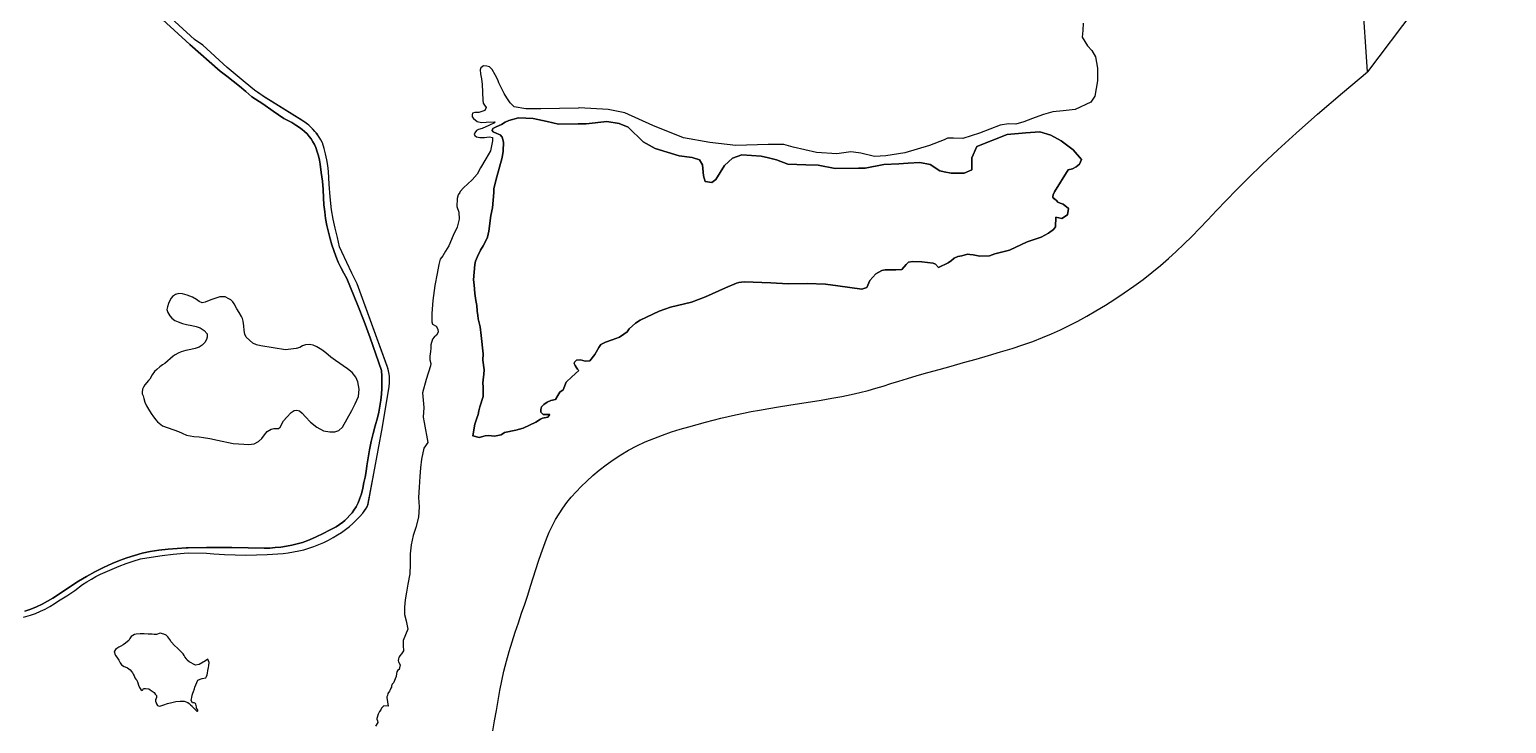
# Model space of a CAD drawing. Header units: inches. Extents: x 1273557 to 1282364, y 239587 to 246310.
# Drawn here: x 1280950 to 1282352, y 242040 to 242699 of the extents above; entities that cross this region are included whole.
import ezdxf

# ---------------------------------------------------------------- set-up
doc = ezdxf.new("R2010")
doc.units = ezdxf.units.IN
doc.header["$MEASUREMENT"] = 0
for name, color, linetype in [('GRASS', 3, 'Continuous'), ('GRASS-ISLAND', 22, 'Continuous'), ('PATH', 253, 'Continuous'), ('PATH-ISLAND', 252, 'Continuous'), ('Water_Island', 2, 'Continuous'), ('Water_Source', 133, 'Continuous')]:
    doc.layers.add(name, color=color, linetype=linetype)

msp = doc.modelspace()

# ---------------------------------------------------------------- linework, layer by layer
at = {"layer": 'GRASS'}
for points in [[(1282352.2, 242833.9), (1282220.4, 242658.8), (1282215.4, 242730)], [(1280944, 242141.2), (1280950.6, 242143.2), (1280955.3, 242144.9), (1280959.9, 242146.9), (1280964.4, 242149), (1280968.8, 242151.5), (1280973.1, 242154.1), (1280977.2, 242156.9), (1280985, 242161.7), (1280992.6, 242166.8), (1281000, 242172.2), (1281004.1, 242174.9), (1281008.3, 242177.4), (1281012.6, 242179.8), (1281017, 242182.1), (1281021.5, 242184.1), (1281028, 242187), (1281034.6, 242189.7), (1281041.3, 242192.2), (1281048.1, 242194.5), (1281054.9, 242196.6), (1281065.2, 242198.4), (1281075.6, 242199.9), (1281086, 242201.2), (1281096.4, 242202.2), (1281100.3, 242202.3), (1281117.7, 242202), (1281124.6, 242201.5), (1281134.7, 242200.8), (1281144.8, 242200.5), (1281155, 242200.3), (1281165.1, 242200.5), (1281175.2, 242200.9), (1281185.3, 242201.5), (1281190.3, 242201.9), (1281195.3, 242202.4), (1281200.2, 242203.2), (1281205.2, 242204.2), (1281210.1, 242205.4), (1281214.9, 242206.8), (1281219.7, 242208.4), (1281224.3, 242210.2), (1281229, 242212.2), (1281233.5, 242214.4), (1281237.9, 242216.8), (1281242.2, 242219.4), (1281246, 242221.8), (1281249.7, 242224.5), (1281253.3, 242227.3), (1281256.7, 242230.3), (1281259.9, 242233.4), (1281263.1, 242236.7), (1281266, 242240.1), (1281269.4, 242244.4), (1281271, 242247.8), (1281276.6, 242277.6), (1281284.7, 242322.1), (1281291.1, 242360.4), (1281291.5, 242363.7), (1281291.6, 242366.9), (1281291.4, 242370.2), (1281290.9, 242373.4), (1281289.9, 242377.7), (1281260.7, 242457.8), (1281255.7, 242467.7), (1281250.8, 242477.8), (1281246.1, 242487.9), (1281244.1, 242492.9), (1281241.9, 242501.6), (1281239.9, 242510.4), (1281238, 242519.1), (1281236.4, 242528), (1281235.1, 242540.1), (1281234.2, 242552.2), (1281233.6, 242564.4), (1281232.9, 242569.9), (1281232, 242575.4), (1281230.8, 242580.9), (1281229.3, 242586.2), (1281227.7, 242591.5), (1281225.4, 242595.8), (1281221.7, 242601.1), (1281218.3, 242604.8), (1281214.8, 242608.2), (1281210.4, 242611.5), (1281174.3, 242634), (1281163.2, 242641.4), (1281154.4, 242648.6), (1281137.3, 242663), (1281114.1, 242684.2), (1281106.2, 242689.7), (1281080.2, 242713.3)], [(1280945, 242147.1), (1280950.9, 242149), (1280956.2, 242151.3), (1280961.5, 242153.8), (1280966.6, 242156.5), (1280971.6, 242159.4), (1280996, 242175.5), (1281003.8, 242180), (1281011.7, 242184.4), (1281019.7, 242188.5), (1281027.9, 242192.3), (1281034.9, 242195.1), (1281042.1, 242197.6), (1281049.3, 242199.9), (1281056.6, 242202), (1281064, 242203.8), (1281072.5, 242205), (1281081.1, 242205.9), (1281089.7, 242206.6), (1281098.3, 242207.1), (1281100.2, 242207.1), (1281117.6, 242207.5), (1281120.8, 242207.4), (1281126.5, 242207.3), (1281141.8, 242207.3), (1281157.2, 242207.1), (1281172.5, 242206.8), (1281177.8, 242206.9), (1281183, 242207.3), (1281188.3, 242207.9), (1281193.5, 242208.7), (1281198.6, 242209.6), (1281203.8, 242210.8), (1281208.8, 242212.2), (1281215.4, 242214.8), (1281221.9, 242217.5), (1281228.3, 242220.6), (1281234.5, 242223.8), (1281240.7, 242227.2), (1281243.9, 242229.3), (1281247, 242231.6), (1281249, 242233.2), (1281256.1, 242240.5), (1281257.7, 242242.8), (1281259.8, 242246.2), (1281261.6, 242249.7), (1281263.1, 242253.3), (1281264.7, 242258.5), (1281266.1, 242263.8), (1281267.2, 242269), (1281268.3, 242274.3), (1281269.2, 242279.6), (1281269.9, 242284.9), (1281271.1, 242292.6), (1281272.5, 242300.3), (1281274.1, 242307.9), (1281275.9, 242315.5), (1281277.9, 242323), (1281280.1, 242330.5), (1281281.3, 242336), (1281282.4, 242341.6), (1281283.2, 242347.2), (1281283.7, 242352.9), (1281284.1, 242358.5), (1281284.2, 242364.2), (1281284.1, 242369.9), (1281283.8, 242375.5), (1281278.5, 242391), (1281273, 242406.4), (1281267.3, 242421.8), (1281261.3, 242437), (1281258, 242445.7), (1281254.5, 242454.3), (1281250.8, 242462.8), (1281248, 242467.9), (1281245.3, 242473.1), (1281242.8, 242478.4), (1281240.6, 242483.8), (1281238.5, 242489.3), (1281236.7, 242494.8), (1281235.1, 242500.4), (1281233.4, 242506.8), (1281232, 242513.2), (1281230.8, 242519.6), (1281229.9, 242526.1), (1281229.2, 242532.7), (1281228.7, 242539.2), (1281228.4, 242547.2), (1281227.7, 242555.2), (1281226.7, 242563.2), (1281225.5, 242571.1), (1281224.9, 242575.2), (1281224.1, 242579.2), (1281222.9, 242583.1), (1281221.5, 242587), (1281220.2, 242589.8), (1281218.7, 242592.6), (1281217, 242595.2), (1281215.2, 242597.6), (1281213.1, 242600), (1281210.8, 242602.1), (1281208.4, 242604.1), (1281207.2, 242605), (1281205.9, 242605.9), (1281202.4, 242608.4), (1281198.8, 242610.7), (1281195, 242612.7), (1281191.1, 242614.5), (1281181.1, 242621.6), (1281171, 242628.4), (1281160.7, 242635), (1281155, 242640.2), (1281149.1, 242645.3), (1281143.1, 242650.1), (1281137, 242654.8), (1281130.7, 242659.4), (1281101.9, 242684.9), (1281075.9, 242708.6)], [(1281950.3, 242705.1), (1281949.8, 242698), (1281949.3, 242691.9), (1281954.3, 242683.7), (1281958.4, 242679.1), (1281961.9, 242673.2), (1281963.9, 242662.2), (1281963.7, 242650.3), (1281961.2, 242635.7), (1281957.4, 242630.1), (1281942.7, 242623), (1281931.2, 242622), (1281921.4, 242621), (1281912.7, 242618.4), (1281904.7, 242615.5), (1281902.2, 242614.5), (1281894, 242611.4), (1281886.3, 242609.1), (1281879.4, 242609.6), (1281871.5, 242608.4), (1281851.9, 242600.8), (1281835.9, 242595.6), (1281827.2, 242596), (1281821.4, 242595.8), (1281818.2, 242594.5), (1281804.3, 242589.1), (1281780.8, 242582), (1281762.7, 242579.3), (1281752.2, 242578.4), (1281739, 242581.8), (1281736.8, 242582), (1281729.6, 242583), (1281716.2, 242581.2), (1281697, 242582.3), (1281674.8, 242587.5), (1281665.9, 242590), (1281651.2, 242589.9), (1281620.4, 242589), (1281595.6, 242591.8), (1281570.6, 242596.1), (1281541.4, 242607.9), (1281515.1, 242620.1), (1281499.1, 242623), (1281471.5, 242624.6), (1281470.7, 242624.5), (1281435.2, 242623.9), (1281421, 242623.9), (1281409.7, 242625.8), (1281406.2, 242629.6), (1281402.9, 242634.1), (1281400.4, 242638.3), (1281398.1, 242642.7), (1281395.2, 242648.3), (1281394.2, 242651.2), (1281391.8, 242656.1), (1281389.1, 242661.2), (1281386.3, 242663.6), (1281384, 242664.3), (1281380.7, 242664.6), (1281378.3, 242662.7), (1281377.4, 242660.7), (1281377.9, 242657), (1281378.8, 242652.2), (1281379.4, 242647), (1281380.1, 242631.9), (1281380.3, 242629.2), (1281381.6, 242627.2), (1281383.2, 242625), (1281382, 242622.1), (1281379.2, 242621.1), (1281376.4, 242620.4), (1281372.4, 242620.3), (1281370.4, 242619.8), (1281369.8, 242618.2), (1281369.9, 242616.3), (1281371.3, 242614.5), (1281374.7, 242611.9), (1281378.7, 242610.9), (1281383.3, 242611.1), (1281391.6, 242611.5), (1281391.2, 242610.6), (1281385.8, 242608), (1281379.4, 242605.1), (1281376, 242604), (1281374, 242603.1), (1281372.4, 242601.1), (1281371.9, 242599.3), (1281372.4, 242598.4), (1281374, 242597.2), (1281377.2, 242596.7), (1281381.6, 242596.7), (1281384, 242596.9), (1281386.5, 242597.2), (1281389.3, 242596.5), (1281389.3, 242593.3), (1281387.4, 242583.8), (1281383, 242576.4), (1281377.9, 242567.7), (1281374.7, 242561.8), (1281369.9, 242556.4), (1281361.6, 242548.9), (1281358.7, 242545.3), (1281358.3, 242544.5), (1281356.7, 242542), (1281355.7, 242538.8), (1281355.4, 242531.1), (1281357.3, 242525.8), (1281357.6, 242519), (1281355.7, 242511.4), (1281351.8, 242503.5), (1281347.9, 242493.9), (1281344.6, 242488.7), (1281342.1, 242484.3), (1281339.6, 242481), (1281338.3, 242475.9), (1281336.6, 242467.4), (1281334.5, 242456.2), (1281332.5, 242441.8), (1281331.5, 242429.6), (1281331.5, 242427.6), (1281331.5, 242421.6), (1281332.4, 242419.5), (1281335.7, 242417.4), (1281337.4, 242414.6), (1281337.7, 242411.7), (1281336.1, 242408.9), (1281333.8, 242407.2), (1281332.2, 242405.2), (1281330.8, 242399.8), (1281330.6, 242396.7), (1281330.4, 242393.5), (1281329.8, 242389.1), (1281329.8, 242385.7), (1281330.6, 242382.1), (1281330.5, 242380), (1281326.3, 242366.9), (1281322.9, 242354.3), (1281323.4, 242347.2), (1281324, 242340.3), (1281323.3, 242331.1), (1281324.4, 242326.1), (1281327.8, 242307), (1281324.2, 242301.7), (1281321.8, 242291.3), (1281320.9, 242283.1), (1281320.4, 242274.9), (1281319.5, 242264.6), (1281318.9, 242254.9), (1281319.5, 242245.9), (1281318.9, 242236.3), (1281316.6, 242226.3), (1281313.9, 242218.9), (1281311.9, 242210), (1281311.1, 242201.4), (1281311.2, 242191.7), (1281310.7, 242182.4), (1281308.7, 242172.8), (1281307.5, 242165), (1281306.2, 242157.8), (1281305.7, 242150.7), (1281305.6, 242143.9), (1281307.3, 242137.8), (1281308.7, 242129.8), (1281306.6, 242124.5), (1281304.4, 242119.2), (1281304.3, 242114.6), (1281304.7, 242109.3), (1281302.9, 242106.4), (1281301.1, 242104.7), (1281300.6, 242103.8), (1281300.2, 242103), (1281299.9, 242101.8), (1281299.8, 242100.3), (1281299.9, 242099), (1281300.3, 242098.2), (1281301.7, 242096), (1281300.8, 242093.1), (1281300.5, 242091.8), (1281300.4, 242091.8), (1281299.2, 242090.9), (1281298.4, 242089.6), (1281298, 242088), (1281297.9, 242085.1), (1281295.4, 242079.1), (1281294.1, 242077.7), (1281293.6, 242076.9), (1281293.3, 242076.2), (1281293.2, 242074.9), (1281293.2, 242074.8), (1281292.7, 242073.9), (1281292.4, 242073.3), (1281292, 242072.4), (1281291.3, 242071.2), (1281290, 242068.8), (1281289.4, 242067.1), (1281288.9, 242065.6), (1281288.8, 242065.2), (1281290.1, 242057), (1281286.2, 242057.1), (1281285.3, 242056.6), (1281284, 242055.1), (1281283.5, 242054.2), (1281283.2, 242053.5), (1281282, 242051.7), (1281280.6, 242049.4), (1281279.5, 242045.3), (1281279.4, 242044.4), (1281279.9, 242042.9), (1281280.4, 242041.4), (1281278.3, 242037.8)]]:
    msp.add_lwpolyline(points, dxfattribs=at)
msp.add_lwpolyline([(1281922.2, 242509.1), (1281924, 242511.8), (1281924.3, 242521), (1281930.1, 242519.8), (1281935.2, 242523.2), (1281936.4, 242529.1), (1281931.3, 242533.3), (1281928.4, 242534.2), (1281926.2, 242535.1), (1281925, 242536.8), (1281923.4, 242537.9), (1281921.3, 242539.5), (1281921.3, 242540.7), (1281921.7, 242542.1), (1281923, 242545.1), (1281936, 242565.9), (1281940.1, 242566.9), (1281943.7, 242568.7), (1281946.7, 242571.4), (1281948.5, 242575.6), (1281940.6, 242584.7), (1281929.3, 242593.3), (1281919.5, 242598.8), (1281909.2, 242601.8), (1281904.7, 242601.5), (1281895.7, 242600.9), (1281877.9, 242599.4), (1281849.4, 242588), (1281844.6, 242577.4), (1281844.6, 242565.8), (1281837.3, 242562.6), (1281824.9, 242562.7), (1281818.2, 242564), (1281814, 242564.8), (1281805, 242570.8), (1281795.2, 242572.9), (1281784.1, 242572.1), (1281775.2, 242571.5), (1281760.9, 242570.8), (1281743.1, 242567.5), (1281736.8, 242567.4), (1281714.6, 242567.1), (1281698.7, 242570.2), (1281686.7, 242570.5), (1281669.6, 242571.3), (1281659.1, 242575.5), (1281651.3, 242577.2), (1281644.3, 242578.8), (1281626.2, 242580.1), (1281617.1, 242577.1), (1281609.6, 242570), (1281601.4, 242556.7), (1281597.6, 242553.8), (1281591.2, 242554.9), (1281589.7, 242560.2), (1281588.8, 242570.7), (1281585.8, 242575.4), (1281579, 242577.5), (1281566.7, 242579.3), (1281543.6, 242586.1), (1281532.4, 242592.6), (1281518.1, 242606.3), (1281509.5, 242610), (1281497.9, 242611.8), (1281478.1, 242609.4), (1281470.7, 242609.4), (1281451.9, 242609.3), (1281441.3, 242611.8), (1281427.8, 242614.5), (1281413.8, 242615.2), (1281404.7, 242612.8), (1281401.4, 242611), (1281397.7, 242608.9), (1281392.6, 242606.7), (1281389.6, 242605), (1281388.9, 242603.3), (1281389.9, 242601.8), (1281393.3, 242600.4), (1281396.5, 242599), (1281398.6, 242597), (1281399.6, 242592.2), (1281399.5, 242583.5), (1281398.5, 242577.6), (1281393.4, 242559.1), (1281390.6, 242548), (1281390.4, 242544.5), (1281389.3, 242529.8), (1281387.7, 242522.5), (1281385.8, 242507.7), (1281384.5, 242502.1), (1281382.6, 242497.9), (1281380.4, 242493.7), (1281378, 242489.6), (1281375, 242483.7), (1281373.1, 242479.2), (1281372.4, 242476.1), (1281371.1, 242461.4), (1281371.8, 242456.7), (1281372.4, 242448.4), (1281373.5, 242441.9), (1281374.3, 242437.1), (1281374.6, 242431.9), (1281375.3, 242427.6), (1281375.7, 242424.5), (1281377.5, 242416.9), (1281378.5, 242408.5), (1281380.4, 242391.3), (1281380.2, 242385.2), (1281381.2, 242376.2), (1281381, 242372.1), (1281380.4, 242366.6), (1281380, 242363.6), (1281380.4, 242359.6), (1281380.4, 242354.5), (1281380.3, 242350.8), (1281377.3, 242341), (1281376.4, 242337.3), (1281375.5, 242333.7), (1281374.4, 242330.1), (1281372.6, 242324.5), (1281370.6, 242313.3), (1281376.6, 242311.7), (1281382.4, 242313.4), (1281385.5, 242313.7), (1281391.1, 242313.1), (1281397.5, 242314.5), (1281400.8, 242316.7), (1281411.4, 242318.7), (1281418.4, 242320.6), (1281430.4, 242326.3), (1281434.8, 242329.3), (1281436.8, 242330.1), (1281441.9, 242331), (1281443.8, 242333.8), (1281437.3, 242333.6), (1281435.1, 242336), (1281435.2, 242338.5), (1281435.8, 242340.8), (1281438, 242343.3), (1281441.3, 242345.5), (1281444.6, 242346.9), (1281449.2, 242348), (1281451.3, 242351.6), (1281453.1, 242354.8), (1281456.4, 242357), (1281459.2, 242364.5), (1281464.5, 242369.5), (1281471.3, 242375.3), (1281470, 242376.8), (1281468.8, 242378.6), (1281467.9, 242380.1), (1281466.9, 242382), (1281467, 242383.3), (1281468.9, 242385.1), (1281472.9, 242385.5), (1281477.3, 242384.3), (1281481.6, 242384.5), (1281486.4, 242390.7), (1281490.3, 242397.3), (1281492.3, 242400.2), (1281496.6, 242402.2), (1281502.8, 242404.5), (1281509.8, 242407), (1281513.9, 242409.8), (1281517.1, 242412.1), (1281519.2, 242414.9), (1281525.2, 242420.4), (1281529.6, 242423.3), (1281547.4, 242431.9), (1281558.2, 242435.5), (1281578.3, 242440.2), (1281591.5, 242445.3), (1281610.6, 242454), (1281621.1, 242458.2), (1281623.1, 242459.1), (1281628.4, 242459.5), (1281653.6, 242458.7), (1281670, 242457.8), (1281688.2, 242457.9), (1281705.4, 242457.4), (1281717.1, 242455.8), (1281740.1, 242452.7), (1281744.8, 242454.3), (1281747.6, 242460.8), (1281753.4, 242467.2), (1281759, 242470.3), (1281762.2, 242470.9), (1281772.2, 242470.9), (1281778, 242471.2), (1281782.1, 242476.1), (1281784.5, 242478.1), (1281788.5, 242478.9), (1281797.1, 242478.7), (1281807.8, 242477.4), (1281810, 242476.5), (1281813, 242473.3), (1281822, 242477.5), (1281825.3, 242479.7), (1281827.6, 242482.1), (1281831.1, 242483.7), (1281834.9, 242484.4), (1281840.3, 242485.9), (1281842.7, 242485.6), (1281845.9, 242485.2), (1281852, 242483.8), (1281861.4, 242484.4), (1281866.4, 242486), (1281880.3, 242489.6), (1281897.2, 242497.4), (1281910.3, 242502.1), (1281917.4, 242505.8)], close=True, dxfattribs=at)
at = {"layer": 'GRASS-ISLAND'}
for points in [[(1281203.4, 242337.8), (1281206, 242337), (1281208.5, 242335), (1281211.7, 242331.5), (1281216.3, 242326.4), (1281222.3, 242321.7), (1281228.8, 242318.3), (1281234.7, 242317.3), (1281239.6, 242317.2), (1281243.4, 242318.6), (1281246.8, 242321.7), (1281255.6, 242337.4), (1281258.8, 242343.7), (1281261.9, 242350.8), (1281262.6, 242357.6), (1281261.5, 242364.8), (1281259.5, 242369.1), (1281256, 242373.4), (1281251.6, 242377.1), (1281240.2, 242384.9), (1281235.8, 242388.2), (1281230.9, 242392.2), (1281227.1, 242395), (1281222.4, 242397.8), (1281218.9, 242399.4), (1281215.6, 242400), (1281211.6, 242399.7), (1281208.9, 242398.9), (1281206.2, 242397.4), (1281202.7, 242396.2), (1281192.6, 242395), (1281169.1, 242398.7), (1281165.2, 242399.8), (1281161.7, 242401.5), (1281158.4, 242404.2), (1281155.4, 242407), (1281153.9, 242409.8), (1281153.3, 242413.3), (1281153.2, 242417.7), (1281152.5, 242422.2), (1281151.8, 242424.8), (1281150.8, 242426.8), (1281148.6, 242430.4), (1281146.6, 242434.1), (1281143.9, 242438.8), (1281142.5, 242440.7), (1281140.6, 242442.4), (1281138.9, 242443.6), (1281135.3, 242445.4), (1281134.3, 242445.5), (1281130.4, 242445.3), (1281121.7, 242442.4), (1281116.5, 242440.3), (1281113.6, 242439.8), (1281110.6, 242441), (1281108, 242442.7), (1281104.4, 242444.9), (1281099.3, 242446.8), (1281095, 242448.2), (1281091.4, 242448.6), (1281088.1, 242447.7), (1281085.3, 242445.7), (1281084, 242444.2), (1281082.8, 242442), (1281081.5, 242439), (1281080.6, 242435.7), (1281079.9, 242433.4), (1281080.9, 242430.6), (1281082.9, 242427.3), (1281084.7, 242425.2), (1281087.6, 242422.9), (1281090.7, 242421.5), (1281094.7, 242420.1), (1281098.5, 242419.2), (1281103.7, 242418.2), (1281107.7, 242417.3), (1281111.6, 242415.9), (1281115.5, 242413.5), (1281118.4, 242410.1), (1281118.4, 242407.2), (1281117.8, 242404.8), (1281116.1, 242402), (1281113.5, 242399.4), (1281110.8, 242397.6), (1281106.9, 242396.2), (1281102.8, 242395.5), (1281098, 242394.3), (1281093.7, 242393.1), (1281090.6, 242392), (1281087.9, 242390.4), (1281085.9, 242389), (1281078.2, 242382), (1281075.8, 242380.8), (1281073.2, 242378.9), (1281070.4, 242376.3), (1281068.3, 242374.5), (1281065.9, 242371.2), (1281063.7, 242367.1), (1281062.5, 242365.9), (1281059.1, 242361.7), (1281057.8, 242359.5), (1281057, 242357.6), (1281056.6, 242355), (1281056.6, 242353.2), (1281057.4, 242351.3), (1281058, 242349), (1281059.2, 242345.5), (1281060.7, 242341.8), (1281062.5, 242338.8), (1281065.1, 242334.6), (1281067.2, 242331.4), (1281069.6, 242328.6), (1281071.2, 242326.6), (1281076, 242323), (1281091.2, 242317.6), (1281094.6, 242316.1), (1281098.8, 242314.2), (1281102.1, 242313.4), (1281105.5, 242312.9), (1281110.7, 242312.4), (1281114.8, 242312), (1281120.7, 242311), (1281128.2, 242309.2), (1281142.9, 242306.3), (1281153.1, 242305.5), (1281157.9, 242305.2), (1281162.8, 242305.9), (1281166.9, 242307.9), (1281170.1, 242310.8), (1281172.8, 242314.3), (1281175.4, 242317.6), (1281179.1, 242319.9), (1281181.6, 242320.5), (1281185.9, 242320.4), (1281187.7, 242321.6), (1281190.9, 242327.6), (1281193.9, 242331.1), (1281198.2, 242335.5), (1281200.9, 242337.4)], [(1281118.3, 242086.7), (1281118.5, 242088.3), (1281118.8, 242090.6), (1281119.6, 242093.7), (1281120, 242095.5), (1281120.1, 242098.2), (1281119.6, 242100), (1281119.2, 242101), (1281118.8, 242101.4), (1281116.8, 242099.9), (1281110.7, 242096.3), (1281107.2, 242095.9), (1281101.1, 242098.8), (1281099.4, 242100.5), (1281098.5, 242101.9), (1281097.2, 242103.6), (1281096.3, 242104.9), (1281095.6, 242106.4), (1281094.2, 242107.9), (1281093.1, 242109), (1281090.2, 242111.8), (1281087.2, 242114.4), (1281084.2, 242118), (1281082.8, 242120), (1281080.8, 242122.7), (1281079.3, 242124.2), (1281077.1, 242125.3), (1281073.6, 242126), (1281070.2, 242125), (1281067.9, 242125), (1281065.9, 242125.2), (1281062.4, 242125.3), (1281058.6, 242125.6), (1281054.6, 242125.6), (1281050.8, 242125.2), (1281049.4, 242124.8), (1281046.2, 242123), (1281044.9, 242121), (1281043.9, 242119.3), (1281042.7, 242118.3), (1281040.8, 242116.6), (1281038.4, 242115.1), (1281036.2, 242113.7), (1281034.5, 242112.8), (1281032.4, 242111.6), (1281031.1, 242110.7), (1281030.3, 242109.2), (1281030.1, 242108.6), (1281030.9, 242105.6), (1281031.2, 242105.1), (1281032.5, 242103.5), (1281034.3, 242100.5), (1281035.8, 242098), (1281037, 242096.2), (1281039.5, 242094.6), (1281040.3, 242094.3), (1281042.6, 242093.3), (1281045.1, 242091.3), (1281046.3, 242089.8), (1281047.3, 242088.5), (1281048, 242087.3), (1281048.8, 242085.7), (1281049.7, 242083.7), (1281050.4, 242082.4), (1281051.4, 242081.7), (1281052.3, 242079.1), (1281053.1, 242076.8), (1281054, 242074.7), (1281055.2, 242072.7), (1281056.4, 242071.8), (1281057.1, 242072.5), (1281057.9, 242073.5), (1281058, 242073.5), (1281058.1, 242073.5), (1281058.7, 242073.6), (1281059.8, 242073.8), (1281062.8, 242073.2), (1281064.3, 242072.4), (1281065.1, 242071.8), (1281067.9, 242069.9), (1281068.9, 242068.4), (1281070, 242067.1), (1281070.3, 242065.1), (1281069.9, 242064.3), (1281069.3, 242063.2), (1281069.1, 242061.5), (1281069.8, 242060), (1281070.2, 242059.2), (1281071.2, 242057.5), (1281072.6, 242056.9), (1281074.4, 242057.1), (1281077, 242058.1), (1281080.7, 242059.4), (1281084.7, 242060.2), (1281088.4, 242061.2), (1281092.6, 242061.6), (1281096.4, 242061.6), (1281099.8, 242060.5), (1281101.2, 242059.5), (1281102.6, 242058.2), (1281104.1, 242056.9), (1281104.5, 242056.2), (1281106.4, 242054.2), (1281108.4, 242052.2), (1281108.7, 242052.1), (1281109.1, 242052.2), (1281109.4, 242052.5), (1281109.4, 242052.7), (1281109.2, 242053.6), (1281108.2, 242054.9), (1281108.1, 242056.1), (1281107.6, 242058.7), (1281107.1, 242059.5), (1281106, 242060), (1281104.4, 242060), (1281103.1, 242062.3), (1281103.4, 242063.9), (1281103.7, 242065), (1281104.1, 242067.3), (1281104.7, 242069.2), (1281105.3, 242070.9), (1281106.1, 242073.3), (1281106.6, 242074.9), (1281109.5, 242081.6), (1281111.6, 242082.4), (1281113.6, 242083.1), (1281116.9, 242083.9), (1281117.6, 242084.9)]]:
    msp.add_lwpolyline(points, close=True, dxfattribs=at)
at = {"layer": 'PATH'}
msp.add_lwpolyline([(1280944, 242141.2), (1280950.6, 242143.2), (1280955.3, 242144.9), (1280959.9, 242146.9), (1280964.4, 242149), (1280968.8, 242151.5), (1280973.1, 242154.1), (1280977.2, 242156.9), (1280985, 242161.7), (1280992.6, 242166.8), (1281000, 242172.2), (1281004.1, 242174.9), (1281008.3, 242177.4), (1281012.6, 242179.8), (1281017, 242182.1), (1281021.5, 242184.1), (1281028, 242187), (1281034.6, 242189.7), (1281041.3, 242192.2), (1281048.1, 242194.5), (1281054.9, 242196.6), (1281065.2, 242198.4), (1281075.6, 242199.9), (1281086, 242201.2), (1281096.4, 242202.2), (1281100.3, 242202.3), (1281117.7, 242202), (1281124.6, 242201.5), (1281134.7, 242200.8), (1281144.8, 242200.5), (1281155, 242200.3), (1281165.1, 242200.5), (1281175.2, 242200.9), (1281185.3, 242201.5), (1281190.3, 242201.9), (1281195.3, 242202.4), (1281200.2, 242203.2), (1281205.2, 242204.2), (1281210.1, 242205.4), (1281214.9, 242206.8), (1281219.7, 242208.4), (1281224.3, 242210.2), (1281229, 242212.2), (1281233.5, 242214.4), (1281237.9, 242216.8), (1281242.2, 242219.4), (1281246, 242221.8), (1281249.7, 242224.5), (1281253.3, 242227.3), (1281256.7, 242230.3), (1281259.9, 242233.4), (1281263.1, 242236.7), (1281266, 242240.1), (1281268.8, 242243.7), (1281269.8, 242245.3), (1281270.6, 242246.9), (1281271.1, 242248.7), (1281276.6, 242277.6), (1281284.7, 242322.1), (1281291.1, 242360.4), (1281291.5, 242363.7), (1281291.6, 242366.9), (1281291.4, 242370.2), (1281290.9, 242373.4), (1281290.2, 242376.6), (1281289.2, 242379.7), (1281260.7, 242457.8), (1281255.7, 242467.7), (1281250.8, 242477.8), (1281246.1, 242487.9), (1281244.1, 242492.9), (1281241.9, 242501.6), (1281239.9, 242510.4), (1281238, 242519.1), (1281236.4, 242528), (1281235.1, 242540.1), (1281234.2, 242552.2), (1281233.6, 242564.4), (1281232.9, 242569.9), (1281232, 242575.4), (1281230.8, 242580.9), (1281229.3, 242586.2), (1281227.7, 242591.5), (1281226.1, 242594.4), (1281225.4, 242595.8), (1281224.4, 242597.2), (1281222.6, 242599.9), (1281221.7, 242601.1), (1281220.5, 242602.4), (1281218.3, 242604.8), (1281216, 242607.1), (1281214.8, 242608.2), (1281213.5, 242609.2), (1281210.9, 242611.1), (1281210.4, 242611.5), (1281208.1, 242612.9), (1281174, 242634.1), (1281173.8, 242634.3), (1281163.2, 242641.4), (1281154.4, 242648.6), (1281137.3, 242663), (1281114.1, 242684.2), (1281106.2, 242689.7), (1281080.2, 242713.3)], dxfattribs=at)
at = {"layer": 'PATH-ISLAND'}
msp.add_lwpolyline([(1281075.9, 242708.6), (1281101.9, 242684.9), (1281130.7, 242659.4), (1281137, 242654.8), (1281143.1, 242650.1), (1281149.1, 242645.3), (1281155, 242640.2), (1281160.7, 242635), (1281171, 242628.4), (1281181.1, 242621.6), (1281191.1, 242614.5), (1281195, 242612.7), (1281198.8, 242610.7), (1281202.4, 242608.4), (1281205.9, 242605.9), (1281207.2, 242605), (1281208.4, 242604.1), (1281210.8, 242602.1), (1281213.1, 242600), (1281215.2, 242597.6), (1281217, 242595.2), (1281218.7, 242592.6), (1281220.2, 242589.8), (1281221.5, 242587), (1281222.9, 242583.1), (1281224.1, 242579.2), (1281224.9, 242575.2), (1281225.5, 242571.1), (1281226.7, 242563.2), (1281227.7, 242555.2), (1281228.4, 242547.2), (1281228.7, 242539.2), (1281229.2, 242532.7), (1281229.9, 242526.1), (1281230.8, 242519.6), (1281232, 242513.2), (1281233.4, 242506.8), (1281235.1, 242500.4), (1281236.7, 242494.8), (1281238.5, 242489.3), (1281240.6, 242483.8), (1281242.8, 242478.4), (1281245.3, 242473.1), (1281248, 242467.9), (1281250.8, 242462.8), (1281254.5, 242454.3), (1281258, 242445.7), (1281261.3, 242437), (1281267.3, 242421.8), (1281273, 242406.4), (1281278.5, 242391), (1281283.8, 242375.5), (1281284.1, 242369.9), (1281284.2, 242364.2), (1281284.1, 242358.5), (1281283.7, 242352.9), (1281283.2, 242347.2), (1281282.4, 242341.6), (1281281.3, 242336), (1281280.1, 242330.5), (1281277.9, 242323), (1281275.9, 242315.5), (1281274.1, 242307.9), (1281272.5, 242300.3), (1281271.1, 242292.6), (1281269.9, 242284.9), (1281269.2, 242279.6), (1281268.3, 242274.3), (1281267.2, 242269), (1281266.1, 242263.8), (1281264.7, 242258.5), (1281263.1, 242253.3), (1281261.6, 242249.7), (1281259.8, 242246.2), (1281257.7, 242242.8), (1281256.1, 242240.5), (1281249, 242233.2), (1281247, 242231.6), (1281243.9, 242229.3), (1281240.7, 242227.2), (1281234.5, 242223.8), (1281228.3, 242220.6), (1281221.9, 242217.5), (1281215.4, 242214.8), (1281208.8, 242212.2), (1281203.8, 242210.8), (1281198.6, 242209.6), (1281193.5, 242208.7), (1281188.3, 242207.9), (1281183, 242207.3), (1281177.8, 242206.9), (1281172.5, 242206.8), (1281157.2, 242207.1), (1281141.8, 242207.3), (1281126.5, 242207.3), (1281120.8, 242207.4), (1281117.6, 242207.5), (1281100.2, 242207.1), (1281098.3, 242207.1), (1281089.7, 242206.6), (1281081.1, 242205.9), (1281072.5, 242205), (1281064, 242203.8), (1281056.6, 242202), (1281049.3, 242199.9), (1281042.1, 242197.6), (1281034.9, 242195.1), (1281027.9, 242192.3), (1281019.7, 242188.5), (1281011.7, 242184.4), (1281003.8, 242180), (1280996, 242175.5), (1280971.6, 242159.4), (1280966.6, 242156.5), (1280961.5, 242153.8), (1280956.2, 242151.3), (1280950.9, 242149), (1280945, 242147.1)], dxfattribs=at)
msp.add_lwpolyline([(1281203.4, 242337.8), (1281206, 242337), (1281208.5, 242335), (1281211.7, 242331.5), (1281216.3, 242326.4), (1281222.3, 242321.7), (1281228.8, 242318.3), (1281234.7, 242317.3), (1281239.6, 242317.2), (1281243.4, 242318.6), (1281246.8, 242321.7), (1281255.6, 242337.4), (1281258.8, 242343.7), (1281261.9, 242350.8), (1281262.6, 242357.6), (1281261.5, 242364.8), (1281259.5, 242369.1), (1281256, 242373.4), (1281251.6, 242377.1), (1281240.2, 242384.9), (1281235.8, 242388.2), (1281230.9, 242392.2), (1281227.1, 242395), (1281222.4, 242397.8), (1281218.9, 242399.4), (1281215.6, 242400), (1281211.6, 242399.7), (1281208.9, 242398.9), (1281206.2, 242397.4), (1281202.7, 242396.2), (1281192.6, 242395), (1281169.1, 242398.7), (1281165.2, 242399.8), (1281161.7, 242401.5), (1281158.4, 242404.2), (1281155.4, 242407), (1281153.9, 242409.8), (1281153.3, 242413.3), (1281153.2, 242417.7), (1281152.5, 242422.2), (1281151.8, 242424.8), (1281150.8, 242426.8), (1281148.6, 242430.4), (1281146.6, 242434.1), (1281143.9, 242438.8), (1281142.5, 242440.7), (1281140.6, 242442.4), (1281138.9, 242443.6), (1281135.3, 242445.4), (1281134.3, 242445.5), (1281130.4, 242445.3), (1281121.7, 242442.4), (1281116.5, 242440.3), (1281113.6, 242439.8), (1281110.6, 242441), (1281108, 242442.7), (1281104.4, 242444.9), (1281099.3, 242446.8), (1281095, 242448.2), (1281091.4, 242448.6), (1281088.1, 242447.7), (1281085.3, 242445.7), (1281084, 242444.2), (1281082.8, 242442), (1281081.5, 242439), (1281080.6, 242435.7), (1281079.9, 242433.4), (1281080.9, 242430.6), (1281082.9, 242427.3), (1281084.7, 242425.2), (1281087.6, 242422.9), (1281090.7, 242421.5), (1281094.7, 242420.1), (1281098.5, 242419.2), (1281103.7, 242418.2), (1281107.7, 242417.3), (1281111.6, 242415.9), (1281115.5, 242413.5), (1281118.4, 242410.1), (1281118.4, 242407.2), (1281117.8, 242404.8), (1281116.1, 242402), (1281113.5, 242399.4), (1281110.8, 242397.6), (1281106.9, 242396.2), (1281102.8, 242395.5), (1281098, 242394.3), (1281093.7, 242393.1), (1281090.6, 242392), (1281087.9, 242390.4), (1281085.9, 242389), (1281078.2, 242382), (1281075.8, 242380.8), (1281073.2, 242378.9), (1281070.4, 242376.3), (1281068.3, 242374.5), (1281065.9, 242371.2), (1281063.7, 242367.1), (1281062.5, 242365.9), (1281059.1, 242361.7), (1281057.8, 242359.5), (1281057, 242357.6), (1281056.6, 242355), (1281056.6, 242353.2), (1281057.4, 242351.3), (1281058, 242349), (1281059.2, 242345.5), (1281060.7, 242341.8), (1281062.5, 242338.8), (1281065.1, 242334.6), (1281067.2, 242331.4), (1281069.6, 242328.6), (1281071.2, 242326.6), (1281076, 242323), (1281091.2, 242317.6), (1281094.6, 242316.1), (1281098.8, 242314.2), (1281102.1, 242313.4), (1281105.5, 242312.9), (1281110.7, 242312.4), (1281114.8, 242312), (1281120.7, 242311), (1281128.2, 242309.2), (1281142.9, 242306.3), (1281153.1, 242305.5), (1281157.9, 242305.2), (1281162.8, 242305.9), (1281166.9, 242307.9), (1281170.1, 242310.8), (1281172.8, 242314.3), (1281175.4, 242317.6), (1281179.1, 242319.9), (1281181.6, 242320.5), (1281185.9, 242320.4), (1281187.7, 242321.6), (1281190.9, 242327.6), (1281193.9, 242331.1), (1281198.2, 242335.5), (1281200.9, 242337.4)], close=True, dxfattribs=at)
at = {"layer": 'Water_Island'}
msp.add_lwpolyline([(1281370.6, 242313.3), (1281372.6, 242324.5), (1281374.4, 242330.1), (1281375.5, 242333.7), (1281376.4, 242337.3), (1281377.3, 242341), (1281380.3, 242350.8), (1281380.4, 242354.5), (1281380.4, 242359.6), (1281380, 242363.6), (1281380.4, 242366.6), (1281381, 242372.1), (1281381.2, 242376.2), (1281380.2, 242385.2), (1281380.4, 242391.3), (1281378.5, 242408.5), (1281377.5, 242416.9), (1281375.7, 242424.5), (1281375.3, 242427.6), (1281374.6, 242431.9), (1281374.3, 242437.1), (1281373.5, 242441.9), (1281372.4, 242448.4), (1281371.8, 242456.7), (1281371.1, 242461.4), (1281372.4, 242476.1), (1281373.1, 242479.2), (1281375, 242483.7), (1281378, 242489.6), (1281380.4, 242493.7), (1281382.6, 242497.9), (1281384.5, 242502.1), (1281385.8, 242507.7), (1281387.7, 242522.5), (1281389.3, 242529.8), (1281390.4, 242544.5), (1281390.6, 242548), (1281393.4, 242559.1), (1281398.5, 242577.6), (1281399.5, 242583.5), (1281399.6, 242592.2), (1281398.6, 242597), (1281396.5, 242599), (1281393.3, 242600.4), (1281389.9, 242601.8), (1281388.9, 242603.3), (1281389.6, 242605), (1281392.6, 242606.7), (1281397.7, 242608.9), (1281401.4, 242611), (1281404.7, 242612.8), (1281413.8, 242615.2), (1281427.8, 242614.5), (1281441.3, 242611.8), (1281451.9, 242609.3), (1281470.7, 242609.4), (1281478.1, 242609.4), (1281497.9, 242611.8), (1281509.5, 242610), (1281518.1, 242606.3), (1281532.4, 242592.6), (1281543.6, 242586.1), (1281566.7, 242579.3), (1281579, 242577.5), (1281585.8, 242575.4), (1281588.8, 242570.7), (1281589.7, 242560.2), (1281591.2, 242554.9), (1281597.6, 242553.8), (1281601.4, 242556.7), (1281609.6, 242570), (1281617.1, 242577.1), (1281626.2, 242580.1), (1281644.3, 242578.8), (1281651.3, 242577.2), (1281659.1, 242575.5), (1281669.6, 242571.3), (1281686.7, 242570.5), (1281698.7, 242570.2), (1281714.6, 242567.1), (1281736.8, 242567.4), (1281743.1, 242567.5), (1281760.9, 242570.8), (1281775.2, 242571.5), (1281784.1, 242572.1), (1281795.2, 242572.9), (1281805, 242570.8), (1281814, 242564.8), (1281818.2, 242564), (1281824.9, 242562.7), (1281837.3, 242562.6), (1281844.6, 242565.8), (1281844.6, 242577.4), (1281849.4, 242588), (1281877.9, 242599.4), (1281895.7, 242600.9), (1281904.7, 242601.5), (1281909.2, 242601.8), (1281919.5, 242598.8), (1281929.3, 242593.3), (1281940.6, 242584.7), (1281948.5, 242575.6), (1281946.7, 242571.4), (1281943.7, 242568.7), (1281940.1, 242566.9), (1281936, 242565.9), (1281923, 242545.1), (1281921.7, 242542.1), (1281921.3, 242540.7), (1281921.3, 242539.9), (1281921.9, 242539), (1281923.4, 242537.9), (1281925, 242536.8), (1281926.2, 242535.1), (1281928.4, 242534.2), (1281931.3, 242533.3), (1281936.4, 242529.1), (1281935.2, 242523.2), (1281930.1, 242519.8), (1281924.3, 242521), (1281924, 242511.8), (1281922.2, 242509.1), (1281917.4, 242505.8), (1281910.3, 242502.1), (1281897.2, 242497.4), (1281880.3, 242489.6), (1281866.4, 242486), (1281861.4, 242484.4), (1281852, 242483.8), (1281845.9, 242485.2), (1281842.7, 242485.6), (1281840.3, 242485.9), (1281834.9, 242484.4), (1281831.1, 242483.7), (1281827.6, 242482.1), (1281825.3, 242479.7), (1281822, 242477.5), (1281813, 242473.3), (1281810, 242476.5), (1281807.8, 242477.4), (1281797.1, 242478.7), (1281788.5, 242478.9), (1281784.5, 242478.1), (1281782.1, 242476.1), (1281778, 242471.2), (1281772.2, 242470.9), (1281762.2, 242470.9), (1281759, 242470.3), (1281753.4, 242467.2), (1281747.6, 242460.8), (1281744.8, 242454.3), (1281740.1, 242452.7), (1281717.1, 242455.8), (1281705.4, 242457.4), (1281688.2, 242457.9), (1281670, 242457.8), (1281653.6, 242458.7), (1281628.4, 242459.5), (1281623.1, 242459.1), (1281621.1, 242458.2), (1281610.6, 242454), (1281591.5, 242445.3), (1281578.3, 242440.2), (1281558.2, 242435.5), (1281547.4, 242431.9), (1281529.6, 242423.3), (1281525.2, 242420.4), (1281519.2, 242414.9), (1281517.1, 242412.1), (1281513.9, 242409.8), (1281509.8, 242407), (1281502.8, 242404.5), (1281496.6, 242402.2), (1281492.3, 242400.2), (1281490.3, 242397.3), (1281486.4, 242390.7), (1281481.6, 242384.5), (1281477.3, 242384.3), (1281472.9, 242385.5), (1281468.9, 242385.1), (1281467, 242383.3), (1281466.9, 242382), (1281467.9, 242380.1), (1281468.8, 242378.6), (1281470, 242376.8), (1281471.3, 242375.3), (1281464.5, 242369.5), (1281459.2, 242364.5), (1281456.4, 242357), (1281453.1, 242354.8), (1281451.3, 242351.6), (1281449.2, 242348), (1281444.6, 242346.9), (1281441.3, 242345.5), (1281438, 242343.3), (1281435.8, 242340.8), (1281435.2, 242338.5), (1281435.1, 242336), (1281437.3, 242333.6), (1281443.8, 242333.8), (1281441.9, 242331), (1281436.8, 242330.1), (1281434.8, 242329.3), (1281430.4, 242326.3), (1281418.4, 242320.6), (1281411.4, 242318.7), (1281400.8, 242316.7), (1281397.5, 242314.5), (1281391.1, 242313.1), (1281385.5, 242313.7), (1281382.4, 242313.4), (1281376.6, 242311.7)], close=True, dxfattribs=at)
at = {"layer": 'Water_Source'}
for points in [[(1281389.6, 242033.4), (1281391.3, 242043.1), (1281393, 242052.7), (1281394.6, 242062.2), (1281396.2, 242071.6), (1281398.1, 242080.9), (1281400.1, 242090.2), (1281402.5, 242099.5), (1281405.1, 242108.7), (1281407.9, 242117.9), (1281410.8, 242127.1), (1281413.9, 242136.1), (1281416.9, 242145), (1281419.9, 242153.7), (1281422.7, 242162.3), (1281425.4, 242170.7), (1281428, 242178.8), (1281430.5, 242186.7), (1281433, 242194.4), (1281435.4, 242201.8), (1281437.9, 242208.8), (1281440.5, 242215.6), (1281443.2, 242222.1), (1281446.1, 242228.2), (1281449.1, 242234), (1281452.5, 242239.5), (1281456, 242244.9), (1281459.9, 242250.1), (1281464.1, 242255.2), (1281468.6, 242260.3), (1281473.5, 242265.4), (1281478.8, 242270.5), (1281484.5, 242275.7), (1281490.6, 242280.8), (1281497.1, 242285.8), (1281503.9, 242290.6), (1281511, 242295.3), (1281518.4, 242299.7), (1281526.2, 242303.8), (1281534.2, 242307.6), (1281542.5, 242311), (1281550.8, 242314.2), (1281559.2, 242317.1), (1281567.6, 242319.7), (1281575.8, 242322.1), (1281583.8, 242324.3), (1281591.5, 242326.4), (1281598.9, 242328.3), (1281606.1, 242330.1), (1281613.1, 242331.7), (1281620.2, 242333.3), (1281627.5, 242334.9), (1281635, 242336.4), (1281643, 242337.9), (1281651.6, 242339.4), (1281660.9, 242340.9), (1281670.7, 242342.5), (1281680.9, 242344.1), (1281691.2, 242345.7), (1281701.4, 242347.4), (1281711.4, 242349.1), (1281721, 242350.9), (1281730, 242352.7), (1281738.2, 242354.6), (1281745.9, 242356.5), (1281753.2, 242358.6), (1281760.4, 242360.7), (1281767.7, 242363), (1281775.3, 242365.4), (1281783.5, 242367.9), (1281792.6, 242370.6), (1281802.6, 242373.5), (1281813.4, 242376.5), (1281824.8, 242379.7), (1281836.6, 242382.9), (1281848.5, 242386.2), (1281860.3, 242389.6), (1281871.8, 242393), (1281882.7, 242396.3), (1281892.9, 242399.7), (1281902.5, 242403.1), (1281911.5, 242406.6), (1281920.2, 242410.2), (1281928.6, 242413.9), (1281936.9, 242418), (1281945.2, 242422.3), (1281953.6, 242427), (1281962.4, 242432.1), (1281971.3, 242437.5), (1281980.3, 242443.2), (1281989.3, 242449.2), (1281998.3, 242455.5), (1282007.1, 242461.9), (1282015.5, 242468.4), (1282023.7, 242475), (1282031.3, 242481.6), (1282038.7, 242488.4), (1282046, 242495.4), (1282053.3, 242502.7), (1282060.8, 242510.3), (1282068.6, 242518.5), (1282077, 242527.3), (1282086.1, 242536.7), (1282096, 242547), (1282107.3, 242558.2), (1282120.1, 242570.8), (1282135.1, 242584.8), (1282152.6, 242600.7), (1282172.9, 242618.6), (1282196.5, 242638.9), (1282220.4, 242658.8), (1282215.4, 242730)], [(1281950.3, 242705.1), (1281949.8, 242698), (1281949.3, 242691.9), (1281954.3, 242683.7), (1281958.4, 242679.1), (1281961.9, 242673.2), (1281963.9, 242662.2), (1281963.7, 242650.3), (1281961.2, 242635.7), (1281957.4, 242630.1), (1281942.7, 242623), (1281931.2, 242622), (1281921.4, 242621), (1281912.7, 242618.4), (1281904.7, 242615.5), (1281902.2, 242614.5), (1281894, 242611.4), (1281886.3, 242609.1), (1281879.4, 242609.6), (1281871.5, 242608.4), (1281851.9, 242600.8), (1281835.9, 242595.6), (1281827.2, 242596), (1281821.4, 242595.8), (1281818.2, 242594.5), (1281804.3, 242589.1), (1281780.8, 242582), (1281762.7, 242579.3), (1281752.2, 242578.4), (1281739, 242581.8), (1281736.8, 242582), (1281729.6, 242583), (1281716.2, 242581.2), (1281697, 242582.3), (1281674.8, 242587.5), (1281665.9, 242590), (1281651.2, 242589.9), (1281620.4, 242589), (1281595.6, 242591.8), (1281570.6, 242596.1), (1281541.4, 242607.9), (1281515.1, 242620.1), (1281499.1, 242623), (1281471.5, 242624.6), (1281470.7, 242624.5), (1281435.2, 242623.9), (1281421, 242623.9), (1281409.7, 242625.8), (1281406.2, 242629.6), (1281402.9, 242634.1), (1281400.4, 242638.3), (1281398.1, 242642.7), (1281395.2, 242648.3), (1281394.2, 242651.2), (1281391.8, 242656.1), (1281389.1, 242661.2), (1281386.3, 242663.6), (1281384, 242664.3), (1281380.7, 242664.6), (1281378.3, 242662.7), (1281377.4, 242660.7), (1281377.9, 242657), (1281378.8, 242652.2), (1281379.4, 242647), (1281380.1, 242631.9), (1281380.3, 242629.2), (1281381.6, 242627.2), (1281383.2, 242625), (1281382, 242622.1), (1281379.2, 242621.1), (1281376.4, 242620.4), (1281372.4, 242620.3), (1281370.4, 242619.8), (1281369.8, 242618.2), (1281369.9, 242616.3), (1281371.3, 242614.5), (1281374.7, 242611.9), (1281378.7, 242610.9), (1281383.3, 242611.1), (1281391.6, 242611.5), (1281391.2, 242610.6), (1281385.8, 242608), (1281379.4, 242605.1), (1281376, 242604), (1281374, 242603.1), (1281372.4, 242601.1), (1281371.9, 242599.3), (1281372.4, 242598.4), (1281374, 242597.2), (1281377.2, 242596.7), (1281381.6, 242596.7), (1281384, 242596.9), (1281386.5, 242597.2), (1281389.3, 242596.5), (1281389.3, 242593.3), (1281387.4, 242583.8), (1281383, 242576.4), (1281377.9, 242567.7), (1281374.7, 242561.8), (1281369.9, 242556.4), (1281361.6, 242548.9), (1281358.7, 242545.3), (1281358.3, 242544.5), (1281356.7, 242542), (1281355.7, 242538.8), (1281355.4, 242531.1), (1281357.3, 242525.8), (1281357.6, 242519), (1281355.7, 242511.4), (1281351.8, 242503.5), (1281347.9, 242493.9), (1281344.6, 242488.7), (1281342.1, 242484.3), (1281339.6, 242481), (1281338.3, 242475.9), (1281336.6, 242467.4), (1281334.5, 242456.2), (1281332.5, 242441.8), (1281331.5, 242429.6), (1281331.5, 242427.6), (1281331.5, 242421.6), (1281332.4, 242419.5), (1281335.7, 242417.4), (1281337.4, 242414.6), (1281337.7, 242411.7), (1281336.1, 242408.9), (1281333.8, 242407.2), (1281332.2, 242405.2), (1281330.8, 242399.8), (1281330.6, 242396.7), (1281330.4, 242393.5), (1281329.8, 242389.1), (1281329.8, 242385.7), (1281330.6, 242382.1), (1281330.5, 242380), (1281326.3, 242366.9), (1281322.9, 242354.3), (1281323.4, 242347.2), (1281324, 242340.3), (1281323.3, 242331.1), (1281324.4, 242326.1), (1281327.8, 242307), (1281324.2, 242301.7), (1281321.8, 242291.3), (1281320.9, 242283.1), (1281320.4, 242274.9), (1281319.5, 242264.6), (1281318.9, 242254.9), (1281319.5, 242245.9), (1281318.9, 242236.3), (1281316.6, 242226.3), (1281313.9, 242218.9), (1281311.9, 242210), (1281311.1, 242201.4), (1281311.2, 242191.7), (1281310.7, 242182.4), (1281308.7, 242172.8), (1281307.5, 242165), (1281306.2, 242157.8), (1281305.7, 242150.7), (1281305.6, 242143.9), (1281307.3, 242137.8), (1281308.7, 242129.8), (1281306.6, 242124.5), (1281304.4, 242119.2), (1281304.3, 242114.6), (1281304.7, 242109.3), (1281302.9, 242106.4), (1281301.1, 242104.7), (1281300.6, 242103.8), (1281300.2, 242103), (1281299.9, 242101.8), (1281299.8, 242100.3), (1281299.9, 242099), (1281300.3, 242098.2), (1281301.7, 242096), (1281300.8, 242093.1), (1281300.5, 242091.8), (1281299.2, 242090.9), (1281298.4, 242089.6), (1281298, 242088), (1281297.9, 242085.1), (1281295.4, 242079.1), (1281294.1, 242077.7), (1281293.6, 242076.9), (1281293.3, 242076.2), (1281293.2, 242074.8), (1281292.7, 242073.9), (1281292, 242072.4), (1281291.3, 242071.2), (1281290, 242068.8), (1281289.4, 242067.1), (1281288.9, 242065.6), (1281288.8, 242065.2), (1281290.1, 242057), (1281286.2, 242057.1), (1281285.3, 242056.6), (1281284, 242055.1), (1281283.2, 242053.5), (1281282, 242051.7), (1281280.6, 242049.4), (1281279.5, 242045.3), (1281279.4, 242044.4), (1281279.9, 242042.9), (1281280.4, 242041.4), (1281278.3, 242037.8)]]:
    msp.add_lwpolyline(points, dxfattribs=at)
for points in [[(1281203.4, 242337.8), (1281206, 242337), (1281208.5, 242335), (1281211.7, 242331.5), (1281216.3, 242326.4), (1281222.3, 242321.7), (1281228.8, 242318.3), (1281234.7, 242317.3), (1281239.6, 242317.2), (1281243.4, 242318.6), (1281246.8, 242321.7), (1281255.6, 242337.4), (1281258.8, 242343.7), (1281261.9, 242350.8), (1281262.6, 242357.6), (1281261.5, 242364.8), (1281259.5, 242369.1), (1281256, 242373.4), (1281251.6, 242377.1), (1281240.2, 242384.9), (1281235.8, 242388.2), (1281230.9, 242392.2), (1281227.1, 242395), (1281222.4, 242397.8), (1281218.9, 242399.4), (1281215.6, 242400), (1281211.6, 242399.7), (1281208.9, 242398.9), (1281206.2, 242397.4), (1281202.7, 242396.2), (1281192.6, 242395), (1281169.1, 242398.7), (1281165.2, 242399.8), (1281161.7, 242401.5), (1281158.4, 242404.2), (1281155.4, 242407), (1281153.9, 242409.8), (1281153.3, 242413.3), (1281153.2, 242417.7), (1281152.5, 242422.2), (1281151.8, 242424.8), (1281150.8, 242426.8), (1281148.6, 242430.4), (1281146.6, 242434.1), (1281143.9, 242438.8), (1281142.5, 242440.7), (1281140.6, 242442.4), (1281138.9, 242443.6), (1281135.3, 242445.4), (1281134.3, 242445.5), (1281130.4, 242445.3), (1281121.7, 242442.4), (1281116.5, 242440.3), (1281113.6, 242439.8), (1281110.6, 242441), (1281108, 242442.7), (1281104.4, 242444.9), (1281099.3, 242446.8), (1281095, 242448.2), (1281091.4, 242448.6), (1281088.1, 242447.7), (1281085.3, 242445.7), (1281084, 242444.2), (1281082.8, 242442), (1281081.5, 242439), (1281080.6, 242435.7), (1281079.9, 242433.4), (1281080.9, 242430.6), (1281082.9, 242427.3), (1281084.7, 242425.2), (1281087.6, 242422.9), (1281090.7, 242421.5), (1281094.7, 242420.1), (1281098.5, 242419.2), (1281103.7, 242418.2), (1281107.7, 242417.3), (1281111.6, 242415.9), (1281115.5, 242413.5), (1281118.4, 242410.1), (1281118.4, 242407.2), (1281117.8, 242404.8), (1281116.1, 242402), (1281113.5, 242399.4), (1281110.8, 242397.6), (1281106.9, 242396.2), (1281102.8, 242395.5), (1281098, 242394.3), (1281093.7, 242393.1), (1281090.6, 242392), (1281087.9, 242390.4), (1281085.9, 242389), (1281078.2, 242382), (1281075.8, 242380.8), (1281073.2, 242378.9), (1281070.4, 242376.3), (1281068.3, 242374.5), (1281065.9, 242371.2), (1281063.7, 242367.1), (1281062.5, 242365.9), (1281059.1, 242361.7), (1281057.8, 242359.5), (1281057, 242357.6), (1281056.6, 242355), (1281056.6, 242353.2), (1281057.4, 242351.3), (1281058, 242349), (1281059.2, 242345.5), (1281060.7, 242341.8), (1281062.5, 242338.8), (1281065.1, 242334.6), (1281067.2, 242331.4), (1281069.6, 242328.6), (1281071.2, 242326.6), (1281076, 242323), (1281091.2, 242317.6), (1281094.6, 242316.1), (1281098.8, 242314.2), (1281102.1, 242313.4), (1281105.5, 242312.9), (1281110.7, 242312.4), (1281114.8, 242312), (1281120.7, 242311), (1281128.2, 242309.2), (1281142.9, 242306.3), (1281153.1, 242305.5), (1281157.9, 242305.2), (1281162.8, 242305.9), (1281166.9, 242307.9), (1281170.1, 242310.8), (1281172.8, 242314.3), (1281175.4, 242317.6), (1281179.1, 242319.9), (1281181.6, 242320.5), (1281185.9, 242320.4), (1281187.7, 242321.6), (1281190.9, 242327.6), (1281193.9, 242331.1), (1281198.2, 242335.5), (1281200.9, 242337.4)], [(1281118.3, 242086.7), (1281118.5, 242088.3), (1281118.8, 242090.6), (1281119.6, 242093.7), (1281120, 242095.5), (1281120.1, 242098.2), (1281119.6, 242100), (1281119.2, 242101), (1281118.8, 242101.4), (1281116.8, 242099.9), (1281110.7, 242096.3), (1281107.2, 242095.9), (1281101.1, 242098.8), (1281099.4, 242100.5), (1281098.5, 242101.9), (1281097.2, 242103.6), (1281096.3, 242104.9), (1281095.6, 242106.4), (1281094.2, 242107.9), (1281093.1, 242109), (1281090.2, 242111.8), (1281087.2, 242114.4), (1281084.2, 242118), (1281082.8, 242120), (1281080.8, 242122.7), (1281079.3, 242124.2), (1281077.1, 242125.3), (1281073.6, 242126), (1281070.2, 242125), (1281067.9, 242125), (1281065.9, 242125.2), (1281062.4, 242125.3), (1281058.6, 242125.6), (1281054.6, 242125.6), (1281050.8, 242125.2), (1281049.4, 242124.8), (1281046.2, 242123), (1281044.9, 242121), (1281043.9, 242119.3), (1281042.7, 242118.3), (1281040.8, 242116.6), (1281038.4, 242115.1), (1281036.2, 242113.7), (1281034.5, 242112.8), (1281032.4, 242111.6), (1281031.1, 242110.7), (1281030.3, 242109.2), (1281030.1, 242108.6), (1281030.9, 242105.6), (1281031.2, 242105.1), (1281032.5, 242103.5), (1281034.3, 242100.5), (1281035.8, 242098), (1281037, 242096.2), (1281039.5, 242094.6), (1281040.3, 242094.3), (1281042.6, 242093.3), (1281045.1, 242091.3), (1281046.3, 242089.8), (1281047.3, 242088.5), (1281048, 242087.3), (1281048.8, 242085.7), (1281049.7, 242083.7), (1281050.4, 242082.4), (1281051.4, 242081.7), (1281052.3, 242079.1), (1281053.1, 242076.8), (1281054, 242074.7), (1281055.2, 242072.7), (1281056.4, 242071.8), (1281057.1, 242072.5), (1281057.9, 242073.5), (1281058, 242073.5), (1281058.1, 242073.5), (1281058.7, 242073.6), (1281059.8, 242073.8), (1281062.8, 242073.2), (1281064.3, 242072.4), (1281065.1, 242071.8), (1281067.9, 242069.9), (1281068.9, 242068.4), (1281070, 242067.1), (1281070.3, 242065.1), (1281069.9, 242064.3), (1281069.3, 242063.2), (1281069.1, 242061.5), (1281069.8, 242060), (1281070.2, 242059.2), (1281071.2, 242057.5), (1281072.6, 242056.9), (1281074.4, 242057.1), (1281077, 242058.1), (1281080.7, 242059.4), (1281084.7, 242060.2), (1281088.4, 242061.2), (1281092.6, 242061.6), (1281096.4, 242061.6), (1281099.8, 242060.5), (1281101.2, 242059.5), (1281102.6, 242058.2), (1281104.1, 242056.9), (1281104.5, 242056.2), (1281106.4, 242054.2), (1281108.4, 242052.2), (1281108.7, 242052.1), (1281109.1, 242052.2), (1281109.4, 242052.5), (1281109.4, 242052.7), (1281109.2, 242053.6), (1281108.2, 242054.9), (1281108.1, 242056.1), (1281107.6, 242058.7), (1281107.1, 242059.5), (1281106, 242060), (1281104.4, 242060), (1281103.1, 242062.3), (1281103.4, 242063.9), (1281103.7, 242065), (1281104.1, 242067.3), (1281104.7, 242069.2), (1281105.3, 242070.9), (1281106.1, 242073.3), (1281106.6, 242074.9), (1281109.5, 242081.6), (1281111.6, 242082.4), (1281113.6, 242083.1), (1281116.9, 242083.9), (1281117.6, 242084.9)]]:
    msp.add_lwpolyline(points, close=True, dxfattribs=at)

doc.saveas('drawing.dxf')
